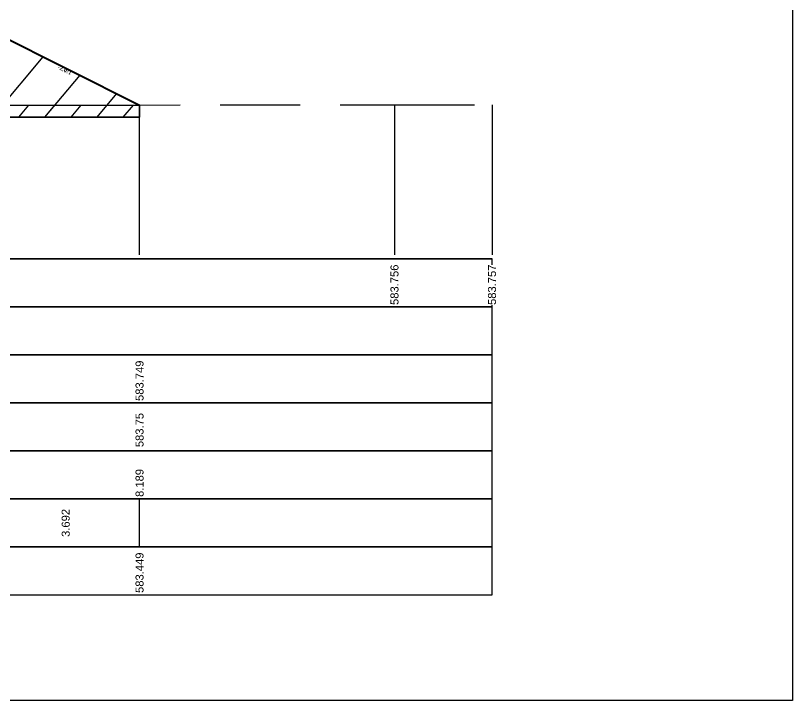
# Model space of a CAD drawing. Header units: millimetres. Extents: x 2762 to 3076, y 916 to 3305.
# Drawn here: x 2827.14 to 2846.56, y 1657.65 to 1674.77 of the extents above; entities that cross this region are included whole.
import ezdxf

# ---------------------------------------------------------------- set-up
doc = ezdxf.new("R2010")
doc.units = ezdxf.units.MM
doc.header["$LTSCALE"] = 2
doc.linetypes.add('CACHE', pattern=[9.525, 6.35, -3.175])
doc.linetypes.add('DASHED', pattern=[0.75, 0.5, -0.25])
doc.layers.add('C-ROAD-CORR', color=5, linetype='Continuous')
doc.layers.add('C-ROAD-SCTN', color=7, linetype='Continuous')
doc.styles.add('C3D_Etiquette', font='romans.shx')
doc.styles.add('C3D_Profil_Travers', font='romans.shx')

msp = doc.modelspace()

# ---------------------------------------------------------------- hatches: boundary and pattern name
at = {"linetype": 'Continuous', "lineweight": -3}
h = msp.add_hatch(dxfattribs=at)
h.set_pattern_fill('_U', color=3, angle=50, style=0, pattern_type=0)
h.set_pattern_definition([(50, (2810.69, 1671.9722), (-0.766044, 0.64279), [])])
h.paths.add_polyline_path([(2810.69, 1671.972), (2810.969, 1672.251), (2812.469, 1672.311), (2816.158, 1674.155), (2824.155, 1674.475), (2826.551, 1674.379), (2830.244, 1672.533), (2830.244, 1672.233), (2823.255, 1672.226), (2821.715, 1672.209), (2820.014, 1672.174)])
h.paths.add_polyline_path([(2809.12, 1671.938), (2809.12, 1672.238), (2809.169, 1672.263), (2809.469, 1672.251), (2809.767, 1671.952)])
h = msp.add_hatch(dxfattribs=at)
h.set_pattern_fill('_U', color=150, scale=0.5, angle=50, style=0, pattern_type=0)
h.set_pattern_definition([(50, (2810.69004, 1671.9722), (-0.383022, 0.321394), [])])
h.paths.add_polyline_path([(2810.69, 1671.972), (2810.969, 1672.251), (2812.469, 1672.311), (2820.014, 1672.474), (2821.715, 1672.509), (2823.255, 1672.526), (2830.244, 1672.533), (2830.244, 1672.233), (2823.255, 1672.226), (2821.715, 1672.209), (2820.014, 1672.174)])
h.paths.add_polyline_path([(2809.473, 1672.246), (2812.469, 1672.311), (2810.969, 1672.251), (2810.69, 1671.972), (2809.767, 1671.952)])
h.paths.add_polyline_path([(2809.12, 1671.938), (2809.12, 1672.238), (2809.473, 1672.246), (2809.767, 1671.952)])

# ---------------------------------------------------------------- linework, layer by layer
at = {"color": 253, "linetype": 'Continuous', "lineweight": -3}
for p, q in [((2826.551, 1674.379), (2830.244, 1672.533)), ((2823.255, 1672.526), (2830.244, 1672.533)), ((2830.244, 1672.533), (2830.244, 1672.233)), ((2830.244, 1672.533), (2830.244, 1672.233)), ((2830.244, 1672.233), (2823.255, 1672.226)), ((2830.244, 1672.233), (2823.255, 1672.226))]:
    msp.add_line(p, q, dxfattribs=at)
at = {"color": 105, "linetype": 'DASHED', "lineweight": -3, "ltscale": 2}
for p, q in [((2823.255, 1672.526), (2836.617, 1672.539)), ((2836.617, 1672.539), (2839.055, 1672.54))]:
    msp.add_line(p, q, dxfattribs=at)
at = {"color": 8, "linetype": 'CACHE', "lineweight": -3}
msp.add_line((2830.244, 1668.784), (2830.244, 1672.533), dxfattribs=at)
at = {"color": 98, "linetype": 'CACHE', "lineweight": -3}
for p, q in [((2836.617, 1672.539), (2836.617, 1668.784)), ((2839.055, 1672.54), (2839.055, 1668.784))]:
    msp.add_line(p, q, dxfattribs=at)
at = {"color": 6, "linetype": 'Continuous', "lineweight": -3}
msp.add_line((2823.255, 1672.226), (2830.244, 1672.233), dxfattribs=at)
at = {"color": 7, "linetype": 'Continuous', "lineweight": -3}
for p, q in [((2805.054, 1668.684), (2839.056, 1668.684)), ((2830.244, 1661.484), (2830.244, 1662.684))]:
    msp.add_line(p, q, dxfattribs=at)
for points in [[(2805.054, 1667.484), (2839.056, 1667.484), (2839.056, 1668.684), (2805.054, 1668.684)], [(2805.054, 1666.284), (2839.056, 1666.284), (2839.056, 1667.484), (2805.054, 1667.484)], [(2805.054, 1665.084), (2839.056, 1665.084), (2839.056, 1666.284), (2805.054, 1666.284)], [(2805.054, 1663.884), (2839.056, 1663.884), (2839.056, 1665.084), (2805.054, 1665.084)], [(2805.054, 1662.684), (2839.056, 1662.684), (2839.056, 1663.884), (2805.054, 1663.884)], [(2805.054, 1661.484), (2839.056, 1661.484), (2839.056, 1662.684), (2805.054, 1662.684)], [(2805.054, 1660.284), (2839.056, 1660.284), (2839.056, 1661.484), (2805.054, 1661.484)]]:
    msp.add_3dface(points, dxfattribs=at)
at = {"layer": 'C-ROAD-CORR', "color": 1, "linetype": 'Continuous', "lineweight": 40}
msp.add_line((2826.551, 1674.379), (2830.244, 1672.533), dxfattribs=at)
at = {"layer": 'C-ROAD-SCTN', "color": 154, "linetype": 'Continuous', "lineweight": -3}
msp.add_line((2826.551, 1674.379), (2830.244, 1672.533), dxfattribs=at)
at = {"layer": 'C-ROAD-SCTN', "color": 1, "linetype": 'Continuous', "lineweight": -3}
msp.add_line((2826.551, 1674.379), (2830.244, 1672.533), dxfattribs=at)

# ---------------------------------------------------------------- texts
at = {"color": 7, "linetype": 'Continuous', "lineweight": -3, "insert": (2828.396, 1673.453), "char_height": 0.1, "width": 0.34598, "attachment_point": 2, "rotation": 333.4349, "style": 'C3D_Etiquette'}
msp.add_mtext('{\\fTimes New Roman|b1|i0|c0|p18;-2.0:1}', dxfattribs=at)
at = {"color": 7, "linetype": 'Continuous', "lineweight": -3, "char_height": 0.2, "rotation": 90, "style": 'C3D_Profil_Travers'}
for s, insert, attachment_point in [('{\\fArial|b0|i0|c0|p34;583.75}', (2830.244, 1663.979), 4), ('{\\fArial|b0|i0|c0|p34;3.692}', (2828.398, 1662.084), 5)]:
    msp.add_mtext(s, dxfattribs=dict(at, insert=insert, attachment_point=attachment_point))

# ---------------------------------------------------------------- next in the draw order: texts
at = {"color": 7, "linetype": 'Continuous', "lineweight": -3, "char_height": 0.2, "attachment_point": 4, "rotation": 90, "style": 'C3D_Profil_Travers', "bg_fill": 3, "box_fill_scale": 1.000375, "bg_fill_color": 256, "bg_fill_true_color": 13158600, "bg_fill_transparency": 0}
for s, insert, width in [('{\\fArial|b0|i0|c0|p34;583.756}', (2836.617, 1667.534), 0.99539), ('{\\fArial|b0|i0|c0|p34;583.757}', (2839.055, 1667.534), 0.99553), ('{\\fArial|b0|i0|c0|p34;583.749}', (2830.244, 1665.134), 0.99595), ('{\\fArial|b0|i0|c0|p34;\\C256;8.189}', (2830.244, 1662.734), 0.68234), ('{\\fArial|b0|i0|c0|p34;583.449}', (2830.244, 1660.334), 0.99595)]:
    msp.add_mtext(s, dxfattribs=dict(at, insert=insert, width=width))

# ---------------------------------------------------------------- next in the draw order: linework, layer by layer
msp.add_lwpolyline([(2797.565, 1687.145), (2846.565, 1687.145), (2846.565, 1657.645), (2797.565, 1657.645)], close=True)

doc.saveas('drawing.dxf')
